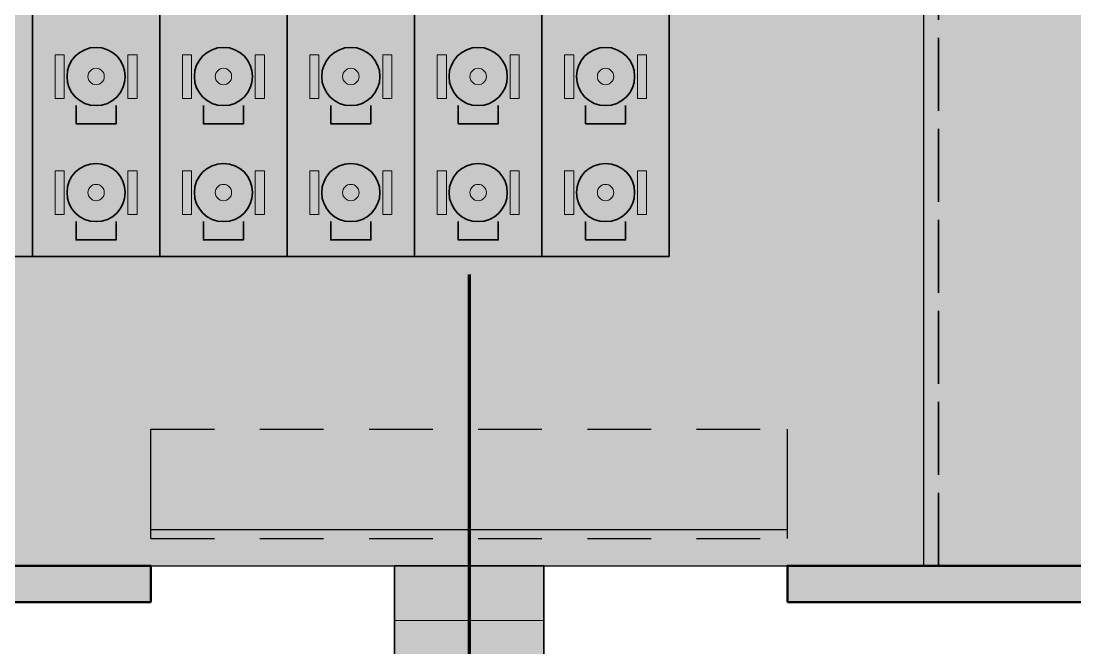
# Model space of a CAD drawing. Header units: millimetres. Extents: x 0 to 1189, y 0 to 841.
# Drawn here: x 644.9 to 702.8, y 215.5 to 249.9 of the extents above; entities that cross this region are included whole.
import ezdxf

# ---------------------------------------------------------------- set-up
doc = ezdxf.new("R2010")
doc.units = ezdxf.units.MM
doc.linetypes.add('IRAM-E-TRAZOS', pattern=[5, 4, -1])
for name, color, linetype, lineweight in [('A-ABERTURA', 7, 'CONTINUOUS', 25), ('A-COLUMNA', 7, 'CONTINUOUS', 50), ('A-EQUIPO-FINO', 8, 'CONTINUOUS', 13), ('A-EQUIPO-RELLENO', 9, 'CONTINUOUS', 13), ('A-EXTERIOR', 8, 'CONTINUOUS', 25), ('A-MURO', 7, 'CONTINUOUS', 50), ('A-RELLENO', 9, 'CONTINUOUS', 13), ('A-SECTOR', 1, 'CONTINUOUS', 25), ('F-PT', 3, 'CONTINUOUS', 70)]:
    doc.layers.add(name, color=color, linetype=linetype, lineweight=lineweight)
for name, color, linetype, lineweight, true_color in [('A-DEM-VE', 3, 'CONTINUOUS', 35, 0x00963c), ('A-EQUIPO', 30, 'CONTINUOUS', 35, 0xe67800), ('A-PASILLO', 2, 'IRAM-E-TRAZOS', 35, 0xd7a500)]:
    doc.layers.add(name, color=color, linetype=linetype, lineweight=lineweight, true_color=true_color)

msp = doc.modelspace()

# ---------------------------------------------------------------- hatches: boundary and pattern name
at = {"layer": 'A-ABERTURA', "true_color": 0x3c3c3c}
h = msp.add_hatch(color=7, dxfattribs=at)
h.dxf.hatch_style = 1
h.paths.add_polyline_path([(652, 222), (649.5, 222), (649.5, 218), (652, 218)])
h = msp.add_hatch(color=7, dxfattribs=at)
h.dxf.hatch_style = 1
h.paths.add_polyline_path([(687, 222), (689.5, 222), (689.5, 218), (687, 218)])
at = {"layer": 'A-COLUMNA', "true_color": 0x000000}
h = msp.add_hatch(color=7, dxfattribs=at)
h.dxf.hatch_style = 1
h.paths.add_polyline_path([(647, 218), (651, 218), (651, 222), (647, 222)])
at = {"layer": 'A-EQUIPO-RELLENO', "true_color": 0x969ba0}
h = msp.add_hatch(color=7, dxfattribs=at)
h.dxf.hatch_style = 1
h.paths.add_polyline_path([(647.25, 245.681), (647.25, 248.081), (646.75, 248.081), (646.75, 245.681)])
at = {"layer": 'A-EQUIPO-RELLENO', "true_color": 0xf0786e}
h = msp.add_hatch(color=7, dxfattribs=at)
h.dxf.hatch_style = 1
h.paths.add_polyline_path([(649, 248.481), (648.586, 248.427), (648.2, 248.267), (647.869, 248.013), (647.614, 247.681), (647.455, 247.295), (647.4, 246.881), (647.455, 246.467), (647.614, 246.081), (647.869, 245.75), (648.2, 245.496), (648.586, 245.336), (649, 245.281), (649.414, 245.336), (649.8, 245.496), (650.131, 245.75), (650.386, 246.081), (650.545, 246.467), (650.6, 246.881), (650.545, 247.295), (650.386, 247.681), (650.131, 248.013), (649.8, 248.267), (649.414, 248.427)])
at = {"layer": 'A-EQUIPO-RELLENO', "true_color": 0x969ba0}
h = msp.add_hatch(color=7, dxfattribs=at)
h.dxf.hatch_style = 1
h.paths.add_polyline_path([(651.25, 245.681), (651.25, 248.081), (650.75, 248.081), (650.75, 245.681)])
h = msp.add_hatch(color=7, dxfattribs=at)
h.dxf.hatch_style = 1
h.paths.add_polyline_path([(654.25, 245.681), (654.25, 248.081), (653.75, 248.081), (653.75, 245.681)])
at = {"layer": 'A-EQUIPO-RELLENO', "true_color": 0xf0786e}
h = msp.add_hatch(color=7, dxfattribs=at)
h.dxf.hatch_style = 1
h.paths.add_polyline_path([(656, 248.481), (655.586, 248.427), (655.2, 248.267), (654.869, 248.013), (654.614, 247.681), (654.455, 247.295), (654.4, 246.881), (654.455, 246.467), (654.614, 246.081), (654.869, 245.75), (655.2, 245.496), (655.586, 245.336), (656, 245.281), (656.414, 245.336), (656.8, 245.496), (657.131, 245.75), (657.386, 246.081), (657.545, 246.467), (657.6, 246.881), (657.545, 247.295), (657.386, 247.681), (657.131, 248.013), (656.8, 248.267), (656.414, 248.427)])
at = {"layer": 'A-EQUIPO-RELLENO', "true_color": 0x969ba0}
h = msp.add_hatch(color=7, dxfattribs=at)
h.dxf.hatch_style = 1
h.paths.add_polyline_path([(658.25, 245.681), (658.25, 248.081), (657.75, 248.081), (657.75, 245.681)])
h = msp.add_hatch(color=7, dxfattribs=at)
h.dxf.hatch_style = 1
h.paths.add_polyline_path([(661.25, 245.681), (661.25, 248.081), (660.75, 248.081), (660.75, 245.681)])
at = {"layer": 'A-EQUIPO-RELLENO', "true_color": 0xf0786e}
h = msp.add_hatch(color=7, dxfattribs=at)
h.dxf.hatch_style = 1
h.paths.add_polyline_path([(663, 248.481), (662.586, 248.427), (662.2, 248.267), (661.869, 248.013), (661.614, 247.681), (661.455, 247.295), (661.4, 246.881), (661.455, 246.467), (661.614, 246.081), (661.869, 245.75), (662.2, 245.496), (662.586, 245.336), (663, 245.281), (663.414, 245.336), (663.8, 245.496), (664.131, 245.75), (664.386, 246.081), (664.545, 246.467), (664.6, 246.881), (664.545, 247.295), (664.386, 247.681), (664.131, 248.013), (663.8, 248.267), (663.414, 248.427)])
at = {"layer": 'A-EQUIPO-RELLENO', "true_color": 0x969ba0}
h = msp.add_hatch(color=7, dxfattribs=at)
h.dxf.hatch_style = 1
h.paths.add_polyline_path([(665.25, 245.681), (665.25, 248.081), (664.75, 248.081), (664.75, 245.681)])
h = msp.add_hatch(color=7, dxfattribs=at)
h.dxf.hatch_style = 1
h.paths.add_polyline_path([(668.25, 245.681), (668.25, 248.081), (667.75, 248.081), (667.75, 245.681)])
at = {"layer": 'A-EQUIPO-RELLENO', "true_color": 0xf0786e}
h = msp.add_hatch(color=7, dxfattribs=at)
h.dxf.hatch_style = 1
h.paths.add_polyline_path([(670, 248.481), (669.586, 248.427), (669.2, 248.267), (668.869, 248.013), (668.614, 247.681), (668.455, 247.295), (668.4, 246.881), (668.455, 246.467), (668.614, 246.081), (668.869, 245.75), (669.2, 245.496), (669.586, 245.336), (670, 245.281), (670.414, 245.336), (670.8, 245.496), (671.131, 245.75), (671.386, 246.081), (671.545, 246.467), (671.6, 246.881), (671.545, 247.295), (671.386, 247.681), (671.131, 248.013), (670.8, 248.267), (670.414, 248.427)])
at = {"layer": 'A-EQUIPO-RELLENO', "true_color": 0x969ba0}
h = msp.add_hatch(color=7, dxfattribs=at)
h.dxf.hatch_style = 1
h.paths.add_polyline_path([(672.25, 245.681), (672.25, 248.081), (671.75, 248.081), (671.75, 245.681)])
h = msp.add_hatch(color=7, dxfattribs=at)
h.dxf.hatch_style = 1
h.paths.add_polyline_path([(675.25, 245.681), (675.25, 248.081), (674.75, 248.081), (674.75, 245.681)])
at = {"layer": 'A-EQUIPO-RELLENO', "true_color": 0xf0786e}
h = msp.add_hatch(color=7, dxfattribs=at)
h.dxf.hatch_style = 1
h.paths.add_polyline_path([(677, 248.481), (676.586, 248.427), (676.2, 248.267), (675.869, 248.013), (675.614, 247.681), (675.455, 247.295), (675.4, 246.881), (675.455, 246.467), (675.614, 246.081), (675.869, 245.75), (676.2, 245.496), (676.586, 245.336), (677, 245.281), (677.414, 245.336), (677.8, 245.496), (678.131, 245.75), (678.386, 246.081), (678.545, 246.467), (678.6, 246.881), (678.545, 247.295), (678.386, 247.681), (678.131, 248.013), (677.8, 248.267), (677.414, 248.427)])
at = {"layer": 'A-EQUIPO-RELLENO', "true_color": 0x969ba0}
h = msp.add_hatch(color=7, dxfattribs=at)
h.dxf.hatch_style = 1
h.paths.add_polyline_path([(679.25, 245.681), (679.25, 248.081), (678.75, 248.081), (678.75, 245.681)])
h = msp.add_hatch(color=7, dxfattribs=at)
h.dxf.hatch_style = 1
h.paths.add_polyline_path([(647.25, 239.306), (647.25, 241.706), (646.75, 241.706), (646.75, 239.306)])
at = {"layer": 'A-EQUIPO-RELLENO', "true_color": 0xf0786e}
h = msp.add_hatch(color=7, dxfattribs=at)
h.dxf.hatch_style = 1
h.paths.add_polyline_path([(649, 242.106), (648.586, 242.052), (648.2, 241.892), (647.869, 241.638), (647.614, 241.306), (647.455, 240.92), (647.4, 240.506), (647.455, 240.092), (647.614, 239.706), (647.869, 239.375), (648.2, 239.121), (648.586, 238.961), (649, 238.906), (649.414, 238.961), (649.8, 239.121), (650.131, 239.375), (650.386, 239.706), (650.545, 240.092), (650.6, 240.506), (650.545, 240.92), (650.386, 241.306), (650.131, 241.638), (649.8, 241.892), (649.414, 242.052)])
at = {"layer": 'A-EQUIPO-RELLENO', "true_color": 0x969ba0}
h = msp.add_hatch(color=7, dxfattribs=at)
h.dxf.hatch_style = 1
h.paths.add_polyline_path([(651.25, 239.306), (651.25, 241.706), (650.75, 241.706), (650.75, 239.306)])
h = msp.add_hatch(color=7, dxfattribs=at)
h.dxf.hatch_style = 1
h.paths.add_polyline_path([(654.25, 239.306), (654.25, 241.706), (653.75, 241.706), (653.75, 239.306)])
at = {"layer": 'A-EQUIPO-RELLENO', "true_color": 0xf0786e}
h = msp.add_hatch(color=7, dxfattribs=at)
h.dxf.hatch_style = 1
h.paths.add_polyline_path([(656, 242.106), (655.586, 242.052), (655.2, 241.892), (654.869, 241.638), (654.614, 241.306), (654.455, 240.92), (654.4, 240.506), (654.455, 240.092), (654.614, 239.706), (654.869, 239.375), (655.2, 239.121), (655.586, 238.961), (656, 238.906), (656.414, 238.961), (656.8, 239.121), (657.131, 239.375), (657.386, 239.706), (657.545, 240.092), (657.6, 240.506), (657.545, 240.92), (657.386, 241.306), (657.131, 241.638), (656.8, 241.892), (656.414, 242.052)])
at = {"layer": 'A-EQUIPO-RELLENO', "true_color": 0x969ba0}
h = msp.add_hatch(color=7, dxfattribs=at)
h.dxf.hatch_style = 1
h.paths.add_polyline_path([(658.25, 239.306), (658.25, 241.706), (657.75, 241.706), (657.75, 239.306)])
h = msp.add_hatch(color=7, dxfattribs=at)
h.dxf.hatch_style = 1
h.paths.add_polyline_path([(661.25, 239.306), (661.25, 241.706), (660.75, 241.706), (660.75, 239.306)])
at = {"layer": 'A-EQUIPO-RELLENO', "true_color": 0xf0786e}
h = msp.add_hatch(color=7, dxfattribs=at)
h.dxf.hatch_style = 1
h.paths.add_polyline_path([(663, 242.106), (662.586, 242.052), (662.2, 241.892), (661.869, 241.638), (661.614, 241.306), (661.455, 240.92), (661.4, 240.506), (661.455, 240.092), (661.614, 239.706), (661.869, 239.375), (662.2, 239.121), (662.586, 238.961), (663, 238.906), (663.414, 238.961), (663.8, 239.121), (664.131, 239.375), (664.386, 239.706), (664.545, 240.092), (664.6, 240.506), (664.545, 240.92), (664.386, 241.306), (664.131, 241.638), (663.8, 241.892), (663.414, 242.052)])
at = {"layer": 'A-EQUIPO-RELLENO', "true_color": 0x969ba0}
h = msp.add_hatch(color=7, dxfattribs=at)
h.dxf.hatch_style = 1
h.paths.add_polyline_path([(665.25, 239.306), (665.25, 241.706), (664.75, 241.706), (664.75, 239.306)])
h = msp.add_hatch(color=7, dxfattribs=at)
h.dxf.hatch_style = 1
h.paths.add_polyline_path([(668.25, 239.306), (668.25, 241.706), (667.75, 241.706), (667.75, 239.306)])
at = {"layer": 'A-EQUIPO-RELLENO', "true_color": 0xf0786e}
h = msp.add_hatch(color=7, dxfattribs=at)
h.dxf.hatch_style = 1
h.paths.add_polyline_path([(670, 242.106), (669.586, 242.052), (669.2, 241.892), (668.869, 241.638), (668.614, 241.306), (668.455, 240.92), (668.4, 240.506), (668.455, 240.092), (668.614, 239.706), (668.869, 239.375), (669.2, 239.121), (669.586, 238.961), (670, 238.906), (670.414, 238.961), (670.8, 239.121), (671.131, 239.375), (671.386, 239.706), (671.545, 240.092), (671.6, 240.506), (671.545, 240.92), (671.386, 241.306), (671.131, 241.638), (670.8, 241.892), (670.414, 242.052)])
at = {"layer": 'A-EQUIPO-RELLENO', "true_color": 0x969ba0}
h = msp.add_hatch(color=7, dxfattribs=at)
h.dxf.hatch_style = 1
h.paths.add_polyline_path([(672.25, 239.306), (672.25, 241.706), (671.75, 241.706), (671.75, 239.306)])
h = msp.add_hatch(color=7, dxfattribs=at)
h.dxf.hatch_style = 1
h.paths.add_polyline_path([(675.25, 239.306), (675.25, 241.706), (674.75, 241.706), (674.75, 239.306)])
at = {"layer": 'A-EQUIPO-RELLENO', "true_color": 0xf0786e}
h = msp.add_hatch(color=7, dxfattribs=at)
h.dxf.hatch_style = 1
h.paths.add_polyline_path([(677, 242.106), (676.586, 242.052), (676.2, 241.892), (675.869, 241.638), (675.614, 241.306), (675.455, 240.92), (675.4, 240.506), (675.455, 240.092), (675.614, 239.706), (675.869, 239.375), (676.2, 239.121), (676.586, 238.961), (677, 238.906), (677.414, 238.961), (677.8, 239.121), (678.131, 239.375), (678.386, 239.706), (678.545, 240.092), (678.6, 240.506), (678.545, 240.92), (678.386, 241.306), (678.131, 241.638), (677.8, 241.892), (677.414, 242.052)])
at = {"layer": 'A-EQUIPO-RELLENO', "true_color": 0x969ba0}
h = msp.add_hatch(color=7, dxfattribs=at)
h.dxf.hatch_style = 1
h.paths.add_polyline_path([(679.25, 239.306), (679.25, 241.706), (678.75, 241.706), (678.75, 239.306)])
at = {"layer": 'A-EXTERIOR', "true_color": 0xe6e6e6}
h = msp.add_hatch(color=7, dxfattribs=at)
h.dxf.hatch_style = 1
h.paths.add_polyline_path([(665.4, 196), (673.6, 196), (673.6, 220), (665.4, 220)])
at = {"layer": 'A-MURO', "true_color": 0x464646}
h = msp.add_hatch(color=7, dxfattribs=at)
h.dxf.hatch_style = 1
h.paths.add_polyline_path([(514.5, 218), (514.5, 220), (652, 220), (652, 218)])
h = msp.add_hatch(color=7, dxfattribs=at)
h.dxf.hatch_style = 1
h.paths.add_polyline_path([(687, 218), (687, 220), (859, 220), (859, 218)])
at = {"layer": 'A-RELLENO', "true_color": 0xe2e2e2}
h = msp.add_hatch(color=7, dxfattribs=at)
h.dxf.hatch_style = 1
h.paths.add_polyline_path([(694.5, 220), (724.5, 220), (724.5, 355), (694.5, 355)])
at = {"layer": 'A-RELLENO', "true_color": 0xc8e8c8}
h = msp.add_hatch(color=7, dxfattribs=at)
h.dxf.hatch_style = 1
h.paths.add_polyline_path([(559.5, 220), (694.5, 220), (694.5, 299.5), (559.5, 299.5)])

# ---------------------------------------------------------------- linework, layer by layer
at = {"layer": 'A-ABERTURA'}
for p, q in [((652, 227.5), (655.5, 227.5)), ((652, 221.5), (652, 227.5)), ((658, 227.5), (661.5, 227.5)), ((664, 227.5), (667.5, 227.5)), ((670, 227.5), (673.5, 227.5)), ((676, 227.5), (679.5, 227.5)), ((682, 227.5), (685.5, 227.5)), ((687, 221.5), (687, 227.5)), ((652, 222), (687, 222)), ((652, 221.5), (655.5, 221.5)), ((658, 221.5), (661.5, 221.5)), ((664, 221.5), (667.5, 221.5)), ((670, 221.5), (673.5, 221.5)), ((676, 221.5), (679.5, 221.5)), ((682, 221.5), (685.5, 221.5)), ((652, 220), (687, 220))]:
    msp.add_line(p, q, dxfattribs=at)
at = {"layer": 'A-DEM-VE'}
for p, q in [((645.5, 237), (645.5, 288)), ((652.5, 237), (652.5, 288)), ((659.5, 237), (659.5, 288)), ((666.5, 237), (666.5, 288)), ((673.5, 237), (673.5, 288))]:
    msp.add_line(p, q, dxfattribs=at)
msp.add_lwpolyline([(680.5, 237), (680.5, 288), (617.5, 288), (617.5, 237)], close=True, dxfattribs=at)
at = {"layer": 'A-EQUIPO'}
for points in [[(650.1, 245.281), (650.1, 244.281), (647.9, 244.281), (647.9, 245.281)], [(657.1, 245.281), (657.1, 244.281), (654.9, 244.281), (654.9, 245.281)], [(664.1, 245.281), (664.1, 244.281), (661.9, 244.281), (661.9, 245.281)], [(671.1, 245.281), (671.1, 244.281), (668.9, 244.281), (668.9, 245.281)], [(678.1, 245.281), (678.1, 244.281), (675.9, 244.281), (675.9, 245.281)], [(650.1, 238.906), (650.1, 237.906), (647.9, 237.906), (647.9, 238.906)], [(657.1, 238.906), (657.1, 237.906), (654.9, 237.906), (654.9, 238.906)], [(664.1, 238.906), (664.1, 237.906), (661.9, 237.906), (661.9, 238.906)], [(671.1, 238.906), (671.1, 237.906), (668.9, 237.906), (668.9, 238.906)], [(678.1, 238.906), (678.1, 237.906), (675.9, 237.906), (675.9, 238.906)]]:
    msp.add_lwpolyline(points, dxfattribs=at)
msp.add_lwpolyline([(665.4, 196), (673.6, 196), (673.6, 220), (665.4, 220)], close=True, dxfattribs=at)
for centre in [(649, 246.881), (656, 246.881), (663, 246.881), (670, 246.881), (677, 246.881), (649, 240.506), (656, 240.506), (663, 240.506), (670, 240.506), (677, 240.506)]:
    msp.add_circle(centre, 1.6, dxfattribs=at)
at = {"layer": 'A-EQUIPO-FINO'}
msp.add_line((665.4, 217), (673.6, 217), dxfattribs=at)
for points in [[(647.25, 245.681), (647.25, 248.081), (646.75, 248.081), (646.75, 245.681)], [(651.25, 245.681), (651.25, 248.081), (650.75, 248.081), (650.75, 245.681)], [(654.25, 245.681), (654.25, 248.081), (653.75, 248.081), (653.75, 245.681)], [(658.25, 245.681), (658.25, 248.081), (657.75, 248.081), (657.75, 245.681)], [(661.25, 245.681), (661.25, 248.081), (660.75, 248.081), (660.75, 245.681)], [(665.25, 245.681), (665.25, 248.081), (664.75, 248.081), (664.75, 245.681)], [(668.25, 245.681), (668.25, 248.081), (667.75, 248.081), (667.75, 245.681)], [(672.25, 245.681), (672.25, 248.081), (671.75, 248.081), (671.75, 245.681)], [(675.25, 245.681), (675.25, 248.081), (674.75, 248.081), (674.75, 245.681)], [(679.25, 245.681), (679.25, 248.081), (678.75, 248.081), (678.75, 245.681)], [(647.25, 239.306), (647.25, 241.706), (646.75, 241.706), (646.75, 239.306)], [(651.25, 239.306), (651.25, 241.706), (650.75, 241.706), (650.75, 239.306)], [(654.25, 239.306), (654.25, 241.706), (653.75, 241.706), (653.75, 239.306)], [(658.25, 239.306), (658.25, 241.706), (657.75, 241.706), (657.75, 239.306)], [(661.25, 239.306), (661.25, 241.706), (660.75, 241.706), (660.75, 239.306)], [(665.25, 239.306), (665.25, 241.706), (664.75, 241.706), (664.75, 239.306)], [(668.25, 239.306), (668.25, 241.706), (667.75, 241.706), (667.75, 239.306)], [(672.25, 239.306), (672.25, 241.706), (671.75, 241.706), (671.75, 239.306)], [(675.25, 239.306), (675.25, 241.706), (674.75, 241.706), (674.75, 239.306)], [(679.25, 239.306), (679.25, 241.706), (678.75, 241.706), (678.75, 239.306)]]:
    msp.add_lwpolyline(points, close=True, dxfattribs=at)
for centre in [(649, 246.881), (656, 246.881), (663, 246.881), (670, 246.881), (677, 246.881), (649, 240.506), (656, 240.506), (663, 240.506), (670, 240.506), (677, 240.506)]:
    msp.add_circle(centre, 0.45, dxfattribs=at)
at = {"layer": 'A-MURO'}
for points in [[(514.5, 218), (514.5, 220), (652, 220), (652, 218)], [(687, 218), (687, 220), (859, 220), (859, 218)]]:
    msp.add_lwpolyline(points, close=True, dxfattribs=at)
at = {"layer": 'A-PASILLO'}
msp.add_line((695.3, 220), (695.3, 355), dxfattribs=at)
at = {"layer": 'A-SECTOR'}
msp.add_lwpolyline([(559.5, 220), (694.5, 220), (694.5, 299.5), (559.5, 299.5)], close=True, dxfattribs=at)
at = {"layer": 'F-PT'}
msp.add_lwpolyline([(669.5, 236), (669.5, 210), (669.5, 140)], dxfattribs=at)

doc.saveas('drawing.dxf')
